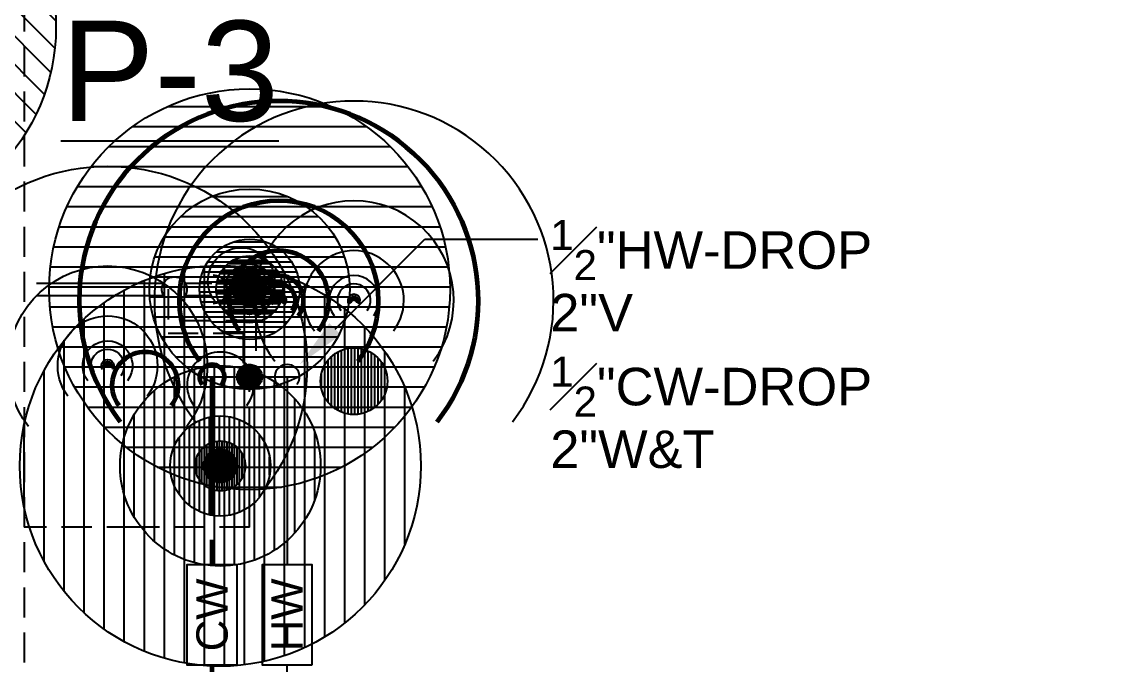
# Model space of a CAD drawing. Extents: x 2104 to 16979, y 4026 to 5124.
# Drawn here: x 8927.8 to 9059.6, y 4903.5 to 4980.5 of the extents above; entities that cross this region are included whole.
import ezdxf
from ezdxf import colors
from ezdxf.entities.mleader import LeaderData, LeaderLine
from ezdxf.enums import TextEntityAlignment as Align
from ezdxf.math import Vec2, Vec3

# ---------------------------------------------------------------- set-up
doc = ezdxf.new("R2010")
doc.units = 0
doc.header["$LTSCALE"] = 18
doc.header["$MEASUREMENT"] = 0
doc.linetypes.add('VENT', pattern=[0.30000000000000004, 0.2, -0.1])
for name, color, linetype in [('G-ANNO-TEXT', 70, 'Continuous'), ('P-HW-N', 1, 'Continuous'), ('P-HW-N @ 1 (1)', 1, 'Continuous'), ('P-HW-N @ 1 (2)', 1, 'Continuous'), ('P-HW-N @ 12', 1, 'Continuous'), ('P-HW-N @ 128', 1, 'Continuous'), ('P-HW-N @ 16', 1, 'Continuous'), ('P-HW-N @ 192', 1, 'Continuous'), ('P-HW-N @ 2', 1, 'Continuous'), ('P-HW-N @ 24', 1, 'Continuous'), ('P-HW-N @ 384', 1, 'Continuous'), ('P-HW-N @ 4', 1, 'Continuous'), ('P-HW-N @ 48', 1, 'Continuous'), ('P-HW-N @ 64', 1, 'Continuous'), ('P-HW-N @ 768', 1, 'Continuous'), ('P-HW-N @ 8', 1, 'Continuous'), ('P-HW-N @ 96', 1, 'Continuous'), ('P-SAN-N', 6, 'Continuous'), ('P-SAN-N @ 1 (1)', 6, 'Continuous'), ('P-SAN-N @ 1 (2)', 6, 'Continuous'), ('P-SAN-N @ 12', 6, 'Continuous'), ('P-SAN-N @ 128', 6, 'Continuous'), ('P-SAN-N @ 16', 6, 'Continuous'), ('P-SAN-N @ 192', 6, 'Continuous'), ('P-SAN-N @ 2', 6, 'Continuous'), ('P-SAN-N @ 24', 6, 'Continuous'), ('P-SAN-N @ 384', 6, 'Continuous'), ('P-SAN-N @ 4', 6, 'Continuous'), ('P-SAN-N @ 48', 6, 'Continuous'), ('P-SAN-N @ 64', 6, 'Continuous'), ('P-SAN-N @ 768', 6, 'Continuous'), ('P-SAN-N @ 8', 6, 'Continuous'), ('P-SAN-N @ 96', 6, 'Continuous'), ('P-SANV-N', 5, 'VENT'), ('P-SANV-N @ 1 (1)', 5, 'VENT'), ('P-SANV-N @ 1 (2)', 5, 'VENT'), ('P-SANV-N @ 12', 5, 'VENT'), ('P-SANV-N @ 128', 5, 'VENT'), ('P-SANV-N @ 16', 5, 'VENT'), ('P-SANV-N @ 192', 5, 'VENT'), ('P-SANV-N @ 2', 5, 'VENT'), ('P-SANV-N @ 24', 5, 'VENT'), ('P-SANV-N @ 384', 5, 'VENT'), ('P-SANV-N @ 4', 5, 'VENT'), ('P-SANV-N @ 48', 5, 'VENT'), ('P-SANV-N @ 64', 5, 'VENT'), ('P-SANV-N @ 768', 5, 'VENT'), ('P-SANV-N @ 8', 5, 'VENT'), ('P-SANV-N @ 96', 5, 'VENT')]:
    doc.layers.add(name, color=color, linetype=linetype)
for name, color, linetype, lineweight in [('P-CW-N', 4, 'Continuous', 60), ('P-CW-N @ 1 (1)', 4, 'Continuous', 60), ('P-CW-N @ 1 (2)', 4, 'Continuous', 60), ('P-CW-N @ 12', 4, 'Continuous', 60), ('P-CW-N @ 128', 4, 'Continuous', 60), ('P-CW-N @ 16', 4, 'Continuous', 60), ('P-CW-N @ 192', 4, 'Continuous', 60), ('P-CW-N @ 2', 4, 'Continuous', 60), ('P-CW-N @ 24', 4, 'Continuous', 60), ('P-CW-N @ 384', 4, 'Continuous', 60), ('P-CW-N @ 4', 4, 'Continuous', 60), ('P-CW-N @ 48', 4, 'Continuous', 60), ('P-CW-N @ 64', 4, 'Continuous', 60), ('P-CW-N @ 768', 4, 'Continuous', 60), ('P-CW-N @ 8', 4, 'Continuous', 60), ('P-CW-N @ 96', 4, 'Continuous', 60)]:
    doc.layers.add(name, color=color, linetype=linetype, lineweight=lineweight)
doc.layers.get('0').freeze()
doc.styles.add('Arial', font='arial.ttf')

# ---------------------------------------------------------------- blocks, each defined once
blk = doc.blocks.new('*U7')
h = blk.add_hatch()
h.set_pattern_fill('ANSI31', color=256, scale=0.025, angle=135)
h.set_pattern_definition([(180, (0, 0), (-4.336808689942018e-19, -0.003125), [])])
edge = h.paths.add_edge_path()
edge.add_arc((-3.469446951953614e-18, -6.938893903907228e-18), 0.03125000000000001, 0, 360)
blk.add_circle((0, 0), 0.03125)
blk = doc.blocks.new('*U435')
at = {"layer": 'P-SANV-N @ 1 (1)', "rotation": 270}
blk.add_blockref('*U7', (8951.5, 4927.343581524154), dxfattribs=at)
at = {"layer": 'P-SANV-N @ 1 (2)', "rotation": 270}
blk.add_blockref('*U7', (8951.5, 4927.343581524154), dxfattribs=at)
at = {"layer": 'P-SANV-N @ 12', "xscale": 12, "yscale": 12, "zscale": 12, "rotation": 270}
blk.add_blockref('*U7', (8951.5, 4927.343581524154), dxfattribs=at)
at = {"layer": 'P-SANV-N @ 128', "xscale": 128, "yscale": 128, "zscale": 128, "rotation": 270}
blk.add_blockref('*U7', (8967.5, 4937.5), dxfattribs=at)
at = {"layer": 'P-SANV-N @ 16', "xscale": 16, "yscale": 16, "zscale": 16, "rotation": 270}
blk.add_blockref('*U7', (8951.5, 4927.343581524154), dxfattribs=at)
at = {"layer": 'P-SANV-N @ 192', "xscale": 192, "yscale": 192, "zscale": 192, "rotation": 270}
blk.add_blockref('*U7', (8951.5, 4927.343581524154), dxfattribs=at)
at = {"layer": 'P-SANV-N @ 2', "xscale": 2, "yscale": 2, "zscale": 2, "rotation": 270}
blk.add_blockref('*U7', (8951.5, 4927.343581524154), dxfattribs=at)
at = {"layer": 'P-SANV-N @ 24', "xscale": 24, "yscale": 24, "zscale": 24, "rotation": 270}
blk.add_blockref('*U7', (8951.5, 4927.343581524154), dxfattribs=at)
at = {"layer": 'P-SANV-N @ 384', "xscale": 384, "yscale": 384, "zscale": 384, "rotation": 270}
blk.add_blockref('*U7', (8951.5, 4927.343581524154), dxfattribs=at)
at = {"layer": 'P-SANV-N @ 4', "xscale": 4, "yscale": 4, "zscale": 4, "rotation": 270}
blk.add_blockref('*U7', (8951.5, 4927.343581524154), dxfattribs=at)
at = {"layer": 'P-SANV-N @ 48', "xscale": 48, "yscale": 48, "zscale": 48, "rotation": 270}
blk.add_blockref('*U7', (8928, 5011.5), dxfattribs=at)
at = {"layer": 'P-SANV-N @ 64', "xscale": 64, "yscale": 64, "zscale": 64, "rotation": 270}
blk.add_blockref('*U7', (8951.5, 4927.343581524154), dxfattribs=at)
at = {"layer": 'P-SANV-N @ 768', "xscale": 768, "yscale": 768, "zscale": 768, "rotation": 270}
blk.add_blockref('*U7', (8951.5, 4927.343581524154), dxfattribs=at)
at = {"layer": 'P-SANV-N @ 8', "xscale": 8, "yscale": 8, "zscale": 8, "rotation": 270}
blk.add_blockref('*U7', (8951.5, 4927.343581524154), dxfattribs=at)
at = {"layer": 'P-SANV-N @ 96', "xscale": 96, "yscale": 96, "zscale": 96, "rotation": 270}
blk.add_blockref('*U7', (8951.5, 4927.343581524154), dxfattribs=at)
blk = doc.blocks.new('*U436')
at = {"layer": 'P-SAN-N @ 1 (1)', "rotation": 315}
blk.add_blockref('*U7', (8907.81771134616, 4979.868580154854), dxfattribs=at)
at = {"layer": 'P-SAN-N @ 1 (2)', "rotation": 315}
blk.add_blockref('*U7', (8907.81771134616, 4979.868580154854), dxfattribs=at)
at = {"layer": 'P-SAN-N @ 12', "xscale": 12, "yscale": 12, "zscale": 12, "rotation": 315}
blk.add_blockref('*U7', (8907.81771134616, 4979.868580154854), dxfattribs=at)
at = {"layer": 'P-SAN-N @ 128', "xscale": 128, "yscale": 128, "zscale": 128, "rotation": 315}
blk.add_blockref('*U7', (8911.949747468305, 4998.363961030679), dxfattribs=at)
at = {"layer": 'P-SAN-N @ 16', "xscale": 16, "yscale": 16, "zscale": 16, "rotation": 315}
blk.add_blockref('*U7', (8907.81771134616, 4979.868580154854), dxfattribs=at)
at = {"layer": 'P-SAN-N @ 192', "xscale": 192, "yscale": 192, "zscale": 192, "rotation": 315}
blk.add_blockref('*U7', (8907.81771134616, 4979.868580154854), dxfattribs=at)
at = {"layer": 'P-SAN-N @ 2', "xscale": 2, "yscale": 2, "zscale": 2, "rotation": 315}
blk.add_blockref('*U7', (8907.81771134616, 4979.868580154854), dxfattribs=at)
at = {"layer": 'P-SAN-N @ 24', "xscale": 24, "yscale": 24, "zscale": 24, "rotation": 315}
blk.add_blockref('*U7', (8907.81771134616, 4979.868580154854), dxfattribs=at)
at = {"layer": 'P-SAN-N @ 384', "xscale": 383.9999999999999, "yscale": 383.9999999999999, "zscale": 383.9999999999999, "rotation": 315}
blk.add_blockref('*U7', (8907.81771134616, 4979.868580154854), dxfattribs=at)
at = {"layer": 'P-SAN-N @ 4', "xscale": 4, "yscale": 4, "zscale": 4, "rotation": 315}
blk.add_blockref('*U7', (8907.81771134616, 4979.868580154854), dxfattribs=at)
at = {"layer": 'P-SAN-N @ 48', "xscale": 47.99999999999999, "yscale": 47.99999999999999, "zscale": 47.99999999999999, "rotation": 315}
blk.add_blockref('*U7', (8907, 4992), dxfattribs=at)
at = {"layer": 'P-SAN-N @ 64', "xscale": 64, "yscale": 64, "zscale": 64, "rotation": 315}
blk.add_blockref('*U7', (8907.81771134616, 4979.868580154854), dxfattribs=at)
at = {"layer": 'P-SAN-N @ 768', "xscale": 767.9999999999999, "yscale": 767.9999999999999, "zscale": 767.9999999999999, "rotation": 315}
blk.add_blockref('*U7', (8907.81771134616, 4979.868580154854), dxfattribs=at)
at = {"layer": 'P-SAN-N @ 8', "xscale": 8, "yscale": 8, "zscale": 8, "rotation": 315}
blk.add_blockref('*U7', (8907.81771134616, 4979.868580154854), dxfattribs=at)
at = {"layer": 'P-SAN-N @ 96', "xscale": 95.99999999999999, "yscale": 95.99999999999999, "zscale": 95.99999999999999, "rotation": 315}
blk.add_blockref('*U7', (8907.81771134616, 4979.868580154854), dxfattribs=at)
blk = doc.blocks.new('*U8')
at = {"linetype": 'Continuous'}
blk.add_arc((0, 0), 0.03111555437015312, 232.5669694738212, 127.4330305261797, dxfattribs=at)
blk = doc.blocks.new('*U438')
at = {"layer": 'P-CW-N @ 1 (1)', "rotation": 89.99999999999999}
blk.add_blockref('*U8', (8958.5, 4947.156418475847), dxfattribs=at)
at = {"layer": 'P-CW-N @ 1 (2)', "rotation": 89.99999999999999}
blk.add_blockref('*U8', (8958.5, 4947.156418475847), dxfattribs=at)
at = {"layer": 'P-CW-N @ 12', "xscale": 12, "yscale": 12, "zscale": 12, "rotation": 89.99999999999999}
blk.add_blockref('*U8', (8958.5, 4947.156418475847), dxfattribs=at)
at = {"layer": 'P-CW-N @ 128', "xscale": 128, "yscale": 128, "zscale": 128, "rotation": 89.99999999999999}
blk.add_blockref('*U8', (8942.5, 4937.000000000001), dxfattribs=at)
at = {"layer": 'P-CW-N @ 16', "xscale": 16, "yscale": 16, "zscale": 16, "rotation": 89.99999999999999}
blk.add_blockref('*U8', (8958.5, 4947.156418475847), dxfattribs=at)
at = {"layer": 'P-CW-N @ 192', "xscale": 192, "yscale": 192, "zscale": 192, "rotation": 89.99999999999999}
blk.add_blockref('*U8', (8958.5, 4947.156418475847), dxfattribs=at)
at = {"layer": 'P-CW-N @ 2', "xscale": 2, "yscale": 2, "zscale": 2, "rotation": 89.99999999999999}
blk.add_blockref('*U8', (8958.5, 4947.156418475847), dxfattribs=at)
at = {"layer": 'P-CW-N @ 24', "xscale": 24, "yscale": 24, "zscale": 24, "rotation": 89.99999999999999}
blk.add_blockref('*U8', (8958.5, 4947.156418475847), dxfattribs=at)
at = {"layer": 'P-CW-N @ 384', "xscale": 384, "yscale": 384, "zscale": 384, "rotation": 89.99999999999999}
blk.add_blockref('*U8', (8958.5, 4947.156418475847), dxfattribs=at)
at = {"layer": 'P-CW-N @ 4', "xscale": 4, "yscale": 4, "zscale": 4, "rotation": 89.99999999999999}
blk.add_blockref('*U8', (8958.5, 4947.156418475847), dxfattribs=at)
at = {"layer": 'P-CW-N @ 48', "xscale": 48, "yscale": 48, "zscale": 48, "rotation": 89.99999999999999}
blk.add_blockref('*U8', (8950.5, 4938.000000000001), dxfattribs=at)
at = {"layer": 'P-CW-N @ 64', "xscale": 64, "yscale": 64, "zscale": 64, "rotation": 89.99999999999999}
blk.add_blockref('*U8', (8958.5, 4947.156418475847), dxfattribs=at)
at = {"layer": 'P-CW-N @ 768', "xscale": 768, "yscale": 768, "zscale": 768, "rotation": 89.99999999999999}
blk.add_blockref('*U8', (8958.5, 4947.156418475847), dxfattribs=at)
at = {"layer": 'P-CW-N @ 8', "xscale": 8, "yscale": 8, "zscale": 8, "rotation": 89.99999999999999}
blk.add_blockref('*U8', (8958.5, 4947.156418475847), dxfattribs=at)
at = {"layer": 'P-CW-N @ 96', "xscale": 96, "yscale": 96, "zscale": 96, "rotation": 89.99999999999999}
blk.add_blockref('*U8', (8958.5, 4947.156418475847), dxfattribs=at)
blk = doc.blocks.new('*U439')
at = {"layer": 'P-HW-N @ 1 (1)', "rotation": 89.99999999999999}
blk.add_blockref('*U8', (8967.5, 4947.156418475847), dxfattribs=at)
at = {"layer": 'P-HW-N @ 1 (2)', "rotation": 89.99999999999999}
blk.add_blockref('*U8', (8967.5, 4947.156418475847), dxfattribs=at)
at = {"layer": 'P-HW-N @ 12', "xscale": 12, "yscale": 12, "zscale": 12, "rotation": 89.99999999999999}
blk.add_blockref('*U8', (8967.5, 4947.156418475847), dxfattribs=at)
at = {"layer": 'P-HW-N @ 128', "xscale": 128, "yscale": 128, "zscale": 128, "rotation": 89.99999999999999}
blk.add_blockref('*U8', (8951.5, 4937.000000000001), dxfattribs=at)
at = {"layer": 'P-HW-N @ 16', "xscale": 16, "yscale": 16, "zscale": 16, "rotation": 89.99999999999999}
blk.add_blockref('*U8', (8967.5, 4947.156418475847), dxfattribs=at)
at = {"layer": 'P-HW-N @ 192', "xscale": 192, "yscale": 192, "zscale": 192, "rotation": 89.99999999999999}
blk.add_blockref('*U8', (8967.5, 4947.156418475847), dxfattribs=at)
at = {"layer": 'P-HW-N @ 2', "xscale": 2, "yscale": 2, "zscale": 2, "rotation": 89.99999999999999}
blk.add_blockref('*U8', (8967.5, 4947.156418475847), dxfattribs=at)
at = {"layer": 'P-HW-N @ 24', "xscale": 24, "yscale": 24, "zscale": 24, "rotation": 89.99999999999999}
blk.add_blockref('*U8', (8967.5, 4947.156418475847), dxfattribs=at)
at = {"layer": 'P-HW-N @ 384', "xscale": 384, "yscale": 384, "zscale": 384, "rotation": 89.99999999999999}
blk.add_blockref('*U8', (8967.5, 4947.156418475847), dxfattribs=at)
at = {"layer": 'P-HW-N @ 4', "xscale": 4, "yscale": 4, "zscale": 4, "rotation": 89.99999999999999}
blk.add_blockref('*U8', (8967.5, 4947.156418475847), dxfattribs=at)
at = {"layer": 'P-HW-N @ 48', "xscale": 48, "yscale": 48, "zscale": 48, "rotation": 89.99999999999999}
blk.add_blockref('*U8', (8959.5, 4938.000000000001), dxfattribs=at)
at = {"layer": 'P-HW-N @ 64', "xscale": 64, "yscale": 64, "zscale": 64, "rotation": 89.99999999999999}
blk.add_blockref('*U8', (8967.5, 4947.156418475847), dxfattribs=at)
at = {"layer": 'P-HW-N @ 768', "xscale": 768, "yscale": 768, "zscale": 768, "rotation": 89.99999999999999}
blk.add_blockref('*U8', (8967.5, 4947.156418475847), dxfattribs=at)
at = {"layer": 'P-HW-N @ 8', "xscale": 8, "yscale": 8, "zscale": 8, "rotation": 89.99999999999999}
blk.add_blockref('*U8', (8967.5, 4947.156418475847), dxfattribs=at)
at = {"layer": 'P-HW-N @ 96', "xscale": 96, "yscale": 96, "zscale": 96, "rotation": 89.99999999999999}
blk.add_blockref('*U8', (8967.5, 4947.156418475847), dxfattribs=at)
blk = doc.blocks.new('*U23')
at = {"linetype": 'Continuous'}
blk.add_circle((0, 0), 0.03515625, dxfattribs=at)
blk.add_arc((-4.231866745139107e-15, 0.09046299364832541), 0.03515625, 180.0000000000026, 2.655435359053694e-12, dxfattribs=at)
blk = doc.blocks.new('*U440')
at = {"layer": 'P-SAN-N @ 1 (2)', "rotation": 90}
blk.add_blockref('*U23', (8955, 5016), dxfattribs=at)
at = {"layer": 'P-SAN-N @ 48', "xscale": 48, "yscale": 48, "zscale": 48, "rotation": 90}
blk.add_blockref('*U23', (8955, 4948.5), dxfattribs=at)
blk = doc.blocks.new('*U26')
at = {"linetype": 'Continuous'}
blk.add_arc((0, 0), 0.03111555437015312, 188.2778165685707, 83.14387762092916, dxfattribs=at)
blk = doc.blocks.new('*U441')
at = {"layer": 'P-SANV-N @ 1 (1)', "rotation": 225}
blk.add_blockref('*U26', (8905.443958952397, 4980.757667451381), dxfattribs=at)
at = {"layer": 'P-SANV-N @ 1 (2)', "rotation": 225}
blk.add_blockref('*U26', (8905.443958952397, 4980.757667451381), dxfattribs=at)
at = {"layer": 'P-SANV-N @ 12', "xscale": 12, "yscale": 12, "zscale": 12, "rotation": 225}
blk.add_blockref('*U26', (8905.443958952397, 4980.757667451381), dxfattribs=at)
at = {"layer": 'P-SANV-N @ 128', "xscale": 128, "yscale": 128, "zscale": 128, "rotation": 225}
blk.add_blockref('*U26', (8923.939339828219, 4976.625631329235), dxfattribs=at)
at = {"layer": 'P-SANV-N @ 16', "xscale": 16, "yscale": 16, "zscale": 16, "rotation": 225}
blk.add_blockref('*U26', (8905.443958952397, 4980.757667451381), dxfattribs=at)
at = {"layer": 'P-SANV-N @ 192', "xscale": 192, "yscale": 192, "zscale": 192, "rotation": 225}
blk.add_blockref('*U26', (8905.443958952397, 4980.757667451381), dxfattribs=at)
at = {"layer": 'P-SANV-N @ 2', "xscale": 2, "yscale": 2, "zscale": 2, "rotation": 225}
blk.add_blockref('*U26', (8905.443958952397, 4980.757667451381), dxfattribs=at)
at = {"layer": 'P-SANV-N @ 24', "xscale": 24, "yscale": 24, "zscale": 24, "rotation": 225}
blk.add_blockref('*U26', (8905.443958952397, 4980.757667451381), dxfattribs=at)
at = {"layer": 'P-SANV-N @ 384', "xscale": 383.9999999999999, "yscale": 383.9999999999999, "zscale": 383.9999999999999, "rotation": 225}
blk.add_blockref('*U26', (8905.443958952397, 4980.757667451381), dxfattribs=at)
at = {"layer": 'P-SANV-N @ 4', "xscale": 4, "yscale": 4, "zscale": 4, "rotation": 225}
blk.add_blockref('*U26', (8905.443958952397, 4980.757667451381), dxfattribs=at)
at = {"layer": 'P-SANV-N @ 48', "xscale": 47.99999999999999, "yscale": 47.99999999999999, "zscale": 47.99999999999999, "rotation": 225}
blk.add_blockref('*U26', (8907, 4981.57537879754), dxfattribs=at)
at = {"layer": 'P-SANV-N @ 64', "xscale": 64, "yscale": 64, "zscale": 64, "rotation": 225}
blk.add_blockref('*U26', (8905.443958952397, 4980.757667451381), dxfattribs=at)
at = {"layer": 'P-SANV-N @ 768', "xscale": 767.9999999999999, "yscale": 767.9999999999999, "zscale": 767.9999999999999, "rotation": 225}
blk.add_blockref('*U26', (8905.443958952397, 4980.757667451381), dxfattribs=at)
at = {"layer": 'P-SANV-N @ 8', "xscale": 8, "yscale": 8, "zscale": 8, "rotation": 225}
blk.add_blockref('*U26', (8905.443958952397, 4980.757667451381), dxfattribs=at)
at = {"layer": 'P-SANV-N @ 96', "xscale": 95.99999999999999, "yscale": 95.99999999999999, "zscale": 95.99999999999999, "rotation": 225}
blk.add_blockref('*U26', (8905.443958952397, 4980.757667451381), dxfattribs=at)
blk = doc.blocks.new('*U442')
at = {"layer": 'P-SANV-N @ 1 (1)', "xscale": -1, "rotation": 270}
blk.add_blockref('*U8', (8938, 4939.343581524154), dxfattribs=at)
at = {"layer": 'P-SANV-N @ 1 (2)', "xscale": -1, "rotation": 270}
blk.add_blockref('*U8', (8938, 4939.343581524154), dxfattribs=at)
at = {"layer": 'P-SANV-N @ 12', "xscale": -12, "yscale": 12, "zscale": 12, "rotation": 270}
blk.add_blockref('*U8', (8938, 4939.343581524154), dxfattribs=at)
at = {"layer": 'P-SANV-N @ 128', "xscale": -128, "yscale": 128, "zscale": 128, "rotation": 270}
blk.add_blockref('*U8', (8954, 4949.5), dxfattribs=at)
at = {"layer": 'P-SANV-N @ 16', "xscale": -16, "yscale": 16, "zscale": 16, "rotation": 270}
blk.add_blockref('*U8', (8938, 4939.343581524154), dxfattribs=at)
at = {"layer": 'P-SANV-N @ 192', "xscale": -192, "yscale": 192, "zscale": 192, "rotation": 270}
blk.add_blockref('*U8', (8938, 4939.343581524154), dxfattribs=at)
at = {"layer": 'P-SANV-N @ 2', "xscale": -2, "yscale": 2, "zscale": 2, "rotation": 270}
blk.add_blockref('*U8', (8938, 4939.343581524154), dxfattribs=at)
at = {"layer": 'P-SANV-N @ 24', "xscale": -24, "yscale": 24, "zscale": 24, "rotation": 270}
blk.add_blockref('*U8', (8938, 4939.343581524154), dxfattribs=at)
at = {"layer": 'P-SANV-N @ 384', "xscale": -384, "yscale": 384, "zscale": 384, "rotation": 270}
blk.add_blockref('*U8', (8938, 4939.343581524154), dxfattribs=at)
at = {"layer": 'P-SANV-N @ 4', "xscale": -4, "yscale": 4, "zscale": 4, "rotation": 270}
blk.add_blockref('*U8', (8938, 4939.343581524154), dxfattribs=at)
at = {"layer": 'P-SANV-N @ 48', "xscale": -48, "yscale": 48, "zscale": 48, "rotation": 270}
blk.add_blockref('*U8', (8946, 4948.5), dxfattribs=at)
at = {"layer": 'P-SANV-N @ 64', "xscale": -64, "yscale": 64, "zscale": 64, "rotation": 270}
blk.add_blockref('*U8', (8938, 4939.343581524154), dxfattribs=at)
at = {"layer": 'P-SANV-N @ 768', "xscale": -768, "yscale": 768, "zscale": 768, "rotation": 270}
blk.add_blockref('*U8', (8938, 4939.343581524154), dxfattribs=at)
at = {"layer": 'P-SANV-N @ 8', "xscale": -8, "yscale": 8, "zscale": 8, "rotation": 270}
blk.add_blockref('*U8', (8938, 4939.343581524154), dxfattribs=at)
at = {"layer": 'P-SANV-N @ 96', "xscale": -96, "yscale": 96, "zscale": 96, "rotation": 270}
blk.add_blockref('*U8', (8938, 4939.343581524154), dxfattribs=at)
blk = doc.blocks.new('*U449')
at = {"layer": 'P-SANV-N @ 1 (1)', "rotation": 270}
blk.add_blockref('*U7', (8978.5, 4853.843581524154), dxfattribs=at)
at = {"layer": 'P-SANV-N @ 1 (2)', "rotation": 270}
blk.add_blockref('*U7', (8978.5, 4853.843581524154), dxfattribs=at)
at = {"layer": 'P-SANV-N @ 12', "xscale": 12, "yscale": 12, "zscale": 12, "rotation": 270}
blk.add_blockref('*U7', (8978.5, 4853.843581524154), dxfattribs=at)
at = {"layer": 'P-SANV-N @ 128', "xscale": 128, "yscale": 128, "zscale": 128, "rotation": 270}
blk.add_blockref('*U7', (8994.5, 4864), dxfattribs=at)
at = {"layer": 'P-SANV-N @ 16', "xscale": 16, "yscale": 16, "zscale": 16, "rotation": 270}
blk.add_blockref('*U7', (8978.5, 4853.843581524154), dxfattribs=at)
at = {"layer": 'P-SANV-N @ 192', "xscale": 192, "yscale": 192, "zscale": 192, "rotation": 270}
blk.add_blockref('*U7', (8978.5, 4853.843581524154), dxfattribs=at)
at = {"layer": 'P-SANV-N @ 2', "xscale": 2, "yscale": 2, "zscale": 2, "rotation": 270}
blk.add_blockref('*U7', (8978.5, 4853.843581524154), dxfattribs=at)
at = {"layer": 'P-SANV-N @ 24', "xscale": 24, "yscale": 24, "zscale": 24, "rotation": 270}
blk.add_blockref('*U7', (8978.5, 4853.843581524154), dxfattribs=at)
at = {"layer": 'P-SANV-N @ 384', "xscale": 384, "yscale": 384, "zscale": 384, "rotation": 270}
blk.add_blockref('*U7', (8978.5, 4853.843581524154), dxfattribs=at)
at = {"layer": 'P-SANV-N @ 4', "xscale": 4, "yscale": 4, "zscale": 4, "rotation": 270}
blk.add_blockref('*U7', (8978.5, 4853.843581524154), dxfattribs=at)
at = {"layer": 'P-SANV-N @ 48', "xscale": 48, "yscale": 48, "zscale": 48, "rotation": 270}
blk.add_blockref('*U7', (8955, 4938), dxfattribs=at)
at = {"layer": 'P-SANV-N @ 64', "xscale": 64, "yscale": 64, "zscale": 64, "rotation": 270}
blk.add_blockref('*U7', (8978.5, 4853.843581524154), dxfattribs=at)
at = {"layer": 'P-SANV-N @ 768', "xscale": 768, "yscale": 768, "zscale": 768, "rotation": 270}
blk.add_blockref('*U7', (8978.5, 4853.843581524154), dxfattribs=at)
at = {"layer": 'P-SANV-N @ 8', "xscale": 8, "yscale": 8, "zscale": 8, "rotation": 270}
blk.add_blockref('*U7', (8978.5, 4853.843581524154), dxfattribs=at)
at = {"layer": 'P-SANV-N @ 96', "xscale": 96, "yscale": 96, "zscale": 96, "rotation": 270}
blk.add_blockref('*U7', (8978.5, 4853.843581524154), dxfattribs=at)
blk = doc.blocks.new('*U12')
at = {"layer": 'DEFPOINTS'}
blk.add_lwpolyline([(-0.125, -0.0625), (0.125, -0.0625), (0.125, 0.0625), (-0.125, 0.0625)], close=True, dxfattribs=at)
at = {"style": 'Arial'}
blk.add_text('CW', height=0.078125, dxfattribs=at).set_placement((-3.686292673615752e-17, 2.775557561562891e-17), align=Align.MIDDLE)
blk = doc.blocks.new('*U13')
at = {"layer": 'DEFPOINTS'}
blk.add_lwpolyline([(-0.125, -0.0625), (0.125, -0.0625), (0.125, 0.0625), (-0.125, 0.0625)], close=True, dxfattribs=at)
at = {"style": 'Arial'}
blk.add_text('HW', height=0.078125, dxfattribs=at).set_placement((-3.713743472833174e-17, 0), align=Align.MIDDLE)
blk = doc.blocks.new('*U720')
at = {"layer": 'P-SAN-N @ 1 (1)'}
blk.add_blockref('*U7', (8955, 4948.5), dxfattribs=at)
at = {"layer": 'P-SAN-N @ 1 (2)'}
blk.add_blockref('*U7', (8955, 4948.5), dxfattribs=at)
at = {"layer": 'P-SAN-N @ 12', "xscale": 12, "yscale": 12, "zscale": 12}
blk.add_blockref('*U7', (8955, 4948.5), dxfattribs=at)
at = {"layer": 'P-SAN-N @ 128', "xscale": 128, "yscale": 128, "zscale": 128}
blk.add_blockref('*U7', (8955, 4948.5), dxfattribs=at)
at = {"layer": 'P-SAN-N @ 16', "xscale": 16, "yscale": 16, "zscale": 16}
blk.add_blockref('*U7', (8955, 4948.5), dxfattribs=at)
at = {"layer": 'P-SAN-N @ 192', "xscale": 192, "yscale": 192, "zscale": 192}
blk.add_blockref('*U7', (8955, 4948.5), dxfattribs=at)
at = {"layer": 'P-SAN-N @ 2', "xscale": 2, "yscale": 2, "zscale": 2}
blk.add_blockref('*U7', (8955, 4948.5), dxfattribs=at)
at = {"layer": 'P-SAN-N @ 24', "xscale": 24, "yscale": 24, "zscale": 24}
blk.add_blockref('*U7', (8955, 4948.5), dxfattribs=at)
at = {"layer": 'P-SAN-N @ 384', "xscale": 384, "yscale": 384, "zscale": 384}
blk.add_blockref('*U7', (8955, 4948.5), dxfattribs=at)
at = {"layer": 'P-SAN-N @ 4', "xscale": 4, "yscale": 4, "zscale": 4}
blk.add_blockref('*U7', (8955, 4948.5), dxfattribs=at)
at = {"layer": 'P-SAN-N @ 48', "xscale": 48, "yscale": 48, "zscale": 48}
blk.add_blockref('*U7', (8955, 4948.5), dxfattribs=at)
at = {"layer": 'P-SAN-N @ 64', "xscale": 64, "yscale": 64, "zscale": 64}
blk.add_blockref('*U7', (8955, 4948.5), dxfattribs=at)
at = {"layer": 'P-SAN-N @ 768', "xscale": 768, "yscale": 768, "zscale": 768}
blk.add_blockref('*U7', (8955, 4948.5), dxfattribs=at)
at = {"layer": 'P-SAN-N @ 8', "xscale": 8, "yscale": 8, "zscale": 8}
blk.add_blockref('*U7', (8955, 4948.5), dxfattribs=at)
at = {"layer": 'P-SAN-N @ 96', "xscale": 96, "yscale": 96, "zscale": 96}
blk.add_blockref('*U7', (8955, 4948.5), dxfattribs=at)

msp = doc.modelspace()

# ---------------------------------------------------------------- linework, layer by layer
at = {"layer": 'P-CW-N'}
for p, q in [((8950.5, 4938), (8950.5, 4921.5)), ((8950.5, 4918.5), (8950.5, 4915.5)), ((8950.5, 4903.5), (8950.5, 4828.5))]:
    msp.add_line(p, q, dxfattribs=at)
at = {"layer": 'P-HW-N'}
for p, q in [((8959.5, 4938), (8959.5, 4915.5)), ((8959.5, 4831.5), (8959.5, 4903.5))]:
    msp.add_line(p, q, dxfattribs=at)
at = {"layer": 'P-SAN-N'}
for p, q in [((8929.5, 4949.25), (8944.708419001554, 4949.25)), ((8947.291580998446, 4949.25), (8950.5, 4949.25)), ((8929.5, 4947.750000000001), (8944.708419001554, 4947.75)), ((8947.291580998446, 4947.75), (8950.5, 4947.75))]:
    msp.add_line(p, q, dxfattribs=at)
at = {"layer": 'P-SANV-N'}
for p, q in [((8928, 5010), (8928, 4827)), ((8945.25, 4948.5), (8945.25, 4943.25)), ((8946.75, 4948.5), (8946.75, 4944.75)), ((8946.75, 4944.75), (8955.75, 4944.75)), ((8955.75, 4944.75), (8955.75, 4939.5)), ((8945.25, 4943.25), (8954.25, 4943.25)), ((8954.25, 4943.25), (8954.25, 4939.5)), ((8955, 4920), (8955, 4936.5)), ((8941.5, 4920), (8928, 4920)), ((8955, 4920), (8941.5, 4920))]:
    msp.add_line(p, q, dxfattribs=at)

# ---------------------------------------------------------------- block references
at = {"layer": 'P-CW-N'}
msp.add_blockref('*U438', (0, 0), dxfattribs=at)
at = {"layer": 'P-CW-N @ 48', "xscale": 48, "yscale": 48, "zscale": 48, "rotation": 89.99999999999999}
msp.add_blockref('*U12', (8950.5, 4909.500000000001), dxfattribs=at)
at = {"layer": 'P-HW-N'}
msp.add_blockref('*U439', (0, 0), dxfattribs=at)
at = {"layer": 'P-HW-N @ 48', "xscale": 48, "yscale": 48, "zscale": 48, "rotation": 89.99999999999999}
msp.add_blockref('*U13', (8959.5, 4909.500000000001), dxfattribs=at)
at = {"layer": 'P-SAN-N'}
for name in ['*U440', '*U436', '*U720']:
    msp.add_blockref(name, (0, 0), dxfattribs=at)
at = {"layer": 'P-SANV-N'}
for name in ['*U441', '*U435', '*U442', '*U449']:
    msp.add_blockref(name, (0, 0), dxfattribs=at)

# ---------------------------------------------------------------- texts
at = {"layer": 'G-ANNO-TEXT', "insert": (8958.5, 4968.5), "char_height": 12, "width": 68, "attachment_point": 9, "style": 'Arial'}
msp.add_mtext('{\\LP-3}', dxfattribs=at)

# ---------------------------------------------------------------- leaders
at = {"layer": 'G-ANNO-TEXT'}
ml = msp.add_multileader_mtext('Standard', dxfattribs=at)
ml.set_content('\\pxt1;FURNISH 18"x18" RATED ACCESS PANEL TO BE INSTALLED BY GENERAL CONTRACTOR', color=256, style='Arial')
ml.set_leader_properties(color=256, linetype='ByLayer', lineweight=-1)
ml.build(insert=Vec2(0, 0))
ml.multileader.update_dxf_attribs({"has_dogleg": 0, "dogleg_length": 0.125, "arrow_head_size": 6, "scale": 48})
ctx = ml.context
ctx.base_point, ctx.scale, ctx.char_height, ctx.arrow_head_size, ctx.landing_gap_size, ctx.plane_origin = Vec3(6961.5, 4972.5), 48, 4.5, 6, 1.5, Vec3(6849, 4953)
notes = []
notes.append((ctx, [(0, (1, 1, 0), (6955.5, 4972.5), (1, 0), 6, [(0, [(6849, 4953), (6868.5, 4972.5)], 0, [])])]))
ctx.mtext.insert, ctx.mtext.width, ctx.mtext.flow_direction = Vec3(6963, 4974.788369713506), 91.2105548021209, 5
ml = msp.add_multileader_mtext('Standard', dxfattribs=at)
ml.set_content('\\A1;{\\H0.8x;\\S1#2;}"HW-DROP\\P2"V\\P{\\H0.8x;\\S1#2;}"CW-DROP\\P2"W&T', color=256, style='Arial')
ml.set_leader_properties(color=256, linetype='ByLayer', lineweight=-1)
ml.build(insert=Vec2(0, 0))
ml.multileader.update_dxf_attribs({"has_dogleg": 0, "dogleg_length": 0.125, "arrow_head_size": 6, "scale": 48})
ctx = ml.context
ctx.base_point, ctx.scale, ctx.char_height, ctx.arrow_head_size, ctx.landing_gap_size, ctx.plane_origin = Vec3(8989.5, 4954.5), 48, 4.5, 6, 1.5, Vec3(8961, 4939.5)
notes.append((ctx, [(0, (1, 1, 0), (8983.5, 4954.5), (1, 0), 6, [(0, [(8961, 4939.5), (8976, 4954.5)], 0, [])])]))
ctx.mtext.insert, ctx.mtext.flow_direction = Vec3(8991, 4956.802182810368), 5
ml = msp.add_multileader_mtext('Standard', dxfattribs=at)
ml.set_content('\\pxt1;FURNISH 18"x18" RATED ACCESS PANEL TO BE INSTALLED BY GENERAL CONTRACTOR', color=256, style='Arial')
ml.set_leader_properties(color=256, linetype='ByLayer', lineweight=-1)
ml.build(insert=Vec2(0, 0))
ml.multileader.update_dxf_attribs({"has_dogleg": 0, "dogleg_length": 0.125, "arrow_head_size": 6, "scale": 48})
ctx = ml.context
ctx.base_point, ctx.scale, ctx.char_height, ctx.arrow_head_size, ctx.landing_gap_size, ctx.plane_origin = Vec3(6274.5, 4917), 48, 4.5, 6, 1.5, Vec3(6157.5, 4869)
notes.append((ctx, [(0, (1, 1, 0), (6268.5, 4917), (1, 0), 6, [(0, [(6153, 4849.5), (6196.5, 4917)], 0, [])])]))
ctx.mtext.insert, ctx.mtext.width, ctx.mtext.flow_direction = Vec3(6276, 4919.288369713506), 83.89541749058299, 5
for ctx, leaders in notes:
    for number, flags, end, landing, length, lines in leaders:
        leader = LeaderData()
        leader.index, (leader.has_last_leader_line, leader.has_dogleg_vector, leader.attachment_direction) = number, flags
        leader.last_leader_point, leader.dogleg_vector, leader.dogleg_length = Vec3(end), Vec3(landing), length
        for number, points, colour, breaks in lines:
            line = LeaderLine()
            line.index, line.vertices, line.color, line.breaks = number, Vec3.list(points), colors.encode_raw_color(colour), breaks
            leader.lines.append(line)
        ctx.leaders.append(leader)

doc.saveas('drawing.dxf')
